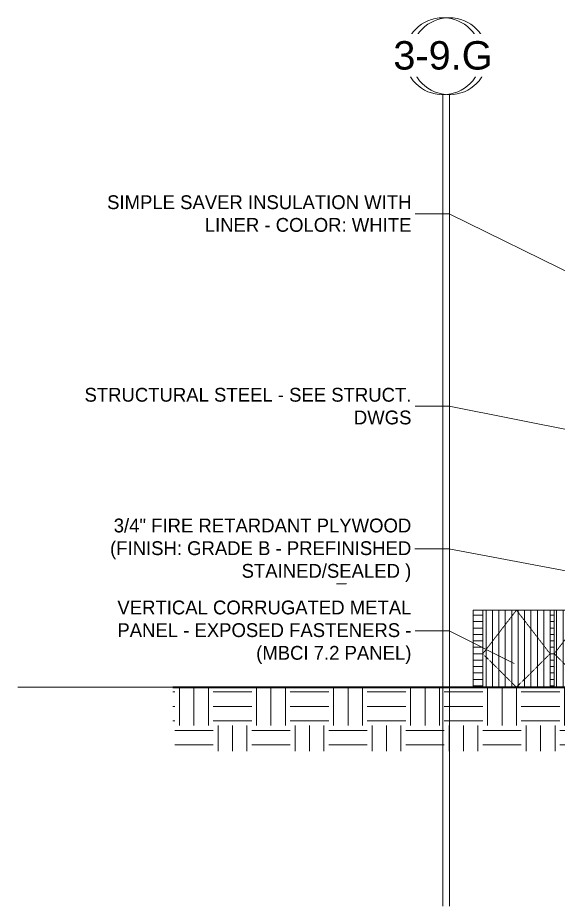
# Model space of a CAD drawing. Header units: inches. Extents: x 21408 to 98131, y -290 to 853.
# Drawn here: x 30743 to 31417, y -273 to 835 of the extents above; entities that cross this region are included whole.
import ezdxf

# ---------------------------------------------------------------- set-up
doc = ezdxf.new("R2010")
doc.units = ezdxf.units.IN
doc.header["$MEASUREMENT"] = 0
doc.linetypes.add('Dash 1_16_', pattern=[0.125, 0.0625, -0.0625])
doc.linetypes.add('Grid Line 1_2_', pattern=[0.875, 0.5, -0.125, 0.125, -0.125])
for name, color, linetype, lineweight in [('A-ANNO-IDEN', 131, 'Continuous', 9), ('A-DETL', 90, 'Continuous', 9), ('A-DOOR', 31, 'Continuous', 9), ('A-FLOR-LEVL', 51, 'Continuous', 9), ('A-WALL', 113, 'Continuous', 9), ('A-WALL-PATT', 111, 'Continuous', 25), ('C-TOPO', 7, 'Continuous', 9), ('S-GRID', 1, 'Continuous', 9), ('S-GRID-IDEN', 1, 'Continuous', 9)]:
    doc.layers.add(name, color=color, linetype=linetype, lineweight=lineweight)
doc.styles.add('Arial_1', font='arial.ttf', dxfattribs={"height": 35.407186})
doc.styles.add('Century Gothic', font='GOTHIC.TTF', dxfattribs={"height": 17.245342})
pattern_1 = [(180, (21214.803, 337.75), (-1e-15, -8), [])]

# ---------------------------------------------------------------- blocks, each defined once
blk = doc.blocks.new('dumpster door - one-1001559-Building Section - North_South looking East _ Fitness Center')
at = {"layer": 'A-DOOR'}
h = blk.add_hatch(dxfattribs=at)
h.set_pattern_fill('FP_40', color=256, style=0, pattern_type=2)
h.set_pattern_definition([(90, (21007.053, 0), (8, -5e-16), [])])
h.paths.add_polyline_path([(20941.1, 0), (21025.1, 0), (21025.1, 96), (20941.1, 96), (20941.1, 76.5)], flags=0)
at = {"layer": 'A-DOOR', "linetype": 'Dash 1_16_'}
for p, q in [((20941.1, 41.6), (20983.1, 96)), ((21025.1, 41.6), (20983.1, 96)), ((20983.1, 0), (20941.1, 41.6)), ((20983.1, 0), (21025.1, 41.6))]:
    blk.add_line(p, q, dxfattribs=at)
at = {"layer": 'A-DOOR'}
blk.add_line((21025.1, 96), (20941.1, 96), dxfattribs=at)
blk = doc.blocks.new('Grid - Grid Head - Circle-14747-Building Section - North_South looking East _ Fitness Center')
at = {"layer": 'S-GRID-IDEN'}
blk.add_circle((21143.8, 786.7), 48, dxfattribs=at)

msp = doc.modelspace()

# ---------------------------------------------------------------- hatches: boundary and pattern name
at = {"layer": 'A-WALL-PATT', "lineweight": 9}
h = msp.add_hatch(dxfattribs=at)
h.set_pattern_fill('FP_39', color=256, style=0, pattern_type=2)
h.set_pattern_definition(pattern_1)
h.paths.add_polyline_path([(31312.7, 0), (31312.7, 96), (31311.2, 96), (31311.2, 0)], flags=0)
h = msp.add_hatch(dxfattribs=at)
h.set_pattern_fill('FP_39', color=256, style=0, pattern_type=2)
h.set_pattern_definition(pattern_1)
h.paths.add_polyline_path([(31312.7, 0), (31322.9, 0), (31322.9, 96), (31312.7, 96), (31312.7, 76.5)], flags=0)
h.paths.add_polyline_path([(31495.9, 0), (31499.9, 0), (31499.9, 96), (31495.9, 96), (31495.9, 17.8)], flags=0)
h.paths.add_polyline_path([(31406.9, 0), (31411.9, 0), (31411.9, 96), (31406.9, 96), (31406.9, 1.2)], flags=0)
at = {"layer": 'C-TOPO'}
h = msp.add_hatch(dxfattribs=at)
h.set_pattern_fill('FP_30', color=256, style=0, pattern_type=2)
h.set_pattern_definition([(0, (22011.01, 102), (48, 48), [48, -48]), (0, (22011.01, 120), (48, 48), [48, -48]), (0, (22011.01, 138), (48, 48), [48, -48]), (90, (22017.01, 144), (-48, 48), [48, -48]), (90, (22035.01, 144), (-48, 48), [48, -48]), (90, (22053.01, 144), (-48, 48), [48, -48])])
h.paths.add_polyline_path([(31479.2, -79.8), (31506.8, -79.8), (31506.8, -48), (31501.2, -48), (31501.2, -36), (31504.2, -36), (31504.2, 0), (30936.9, 0), (30936.9, -79.8), (31449.1, -79.8)], flags=0)

# ---------------------------------------------------------------- linework, layer by layer
at = {"layer": 'A-ANNO-IDEN', "color": 153}
for p, q in [((31281.1, 590.3), (31234.1, 590.3)), ((31841.1, 313.9), (31281.1, 590.3)), ((31281.1, 350.3), (31234.1, 350.3)), ((31547.8, 297), (31281.1, 350.3)), ((31280.9, 172.6), (31233.9, 172.6)), ((31580.6, 116.1), (31280.9, 172.6)), ((31281.1, 70.4), (31234.1, 70.4)), ((31362, 29.6), (31281.1, 70.4))]:
    msp.add_line(p, q, dxfattribs=at)
at = {"layer": 'A-DETL'}
for p, q in [((31152, 139.2), (31140, 138.7)), ((31140, 138.7), (31152, 138.7)), ((31152, 138.7), (31152, 139.2)), ((31152.9, 129.2), (31140.9, 128.7)), ((31140.9, 128.7), (31152.9, 128.7)), ((31152.9, 128.7), (31152.9, 129.2))]:
    msp.add_line(p, q, dxfattribs=at)
at = {"layer": 'A-FLOR-LEVL', "linetype": 'Grid Line 1_2_'}
msp.add_line((30743.5, 0), (34108, 0), dxfattribs=at)
at = {"layer": 'A-WALL'}
for p, q in [((31311.2, 0), (31311.2, 96)), ((31322.9, 96), (31311.2, 96)), ((31322.9, 0), (31322.9, 96)), ((31406.9, 96), (31406.9, 0)), ((31411.9, 96), (31406.9, 96)), ((31411.9, 0), (31411.9, 96))]:
    msp.add_line(p, q, dxfattribs=at)
at = {"layer": 'C-TOPO', "lineweight": 35}
for p, q in [((30936.9, 0), (31247.5, 0)), ((31247.5, 0), (31281.8, 0)), ((31281.8, 0), (31407.4, 0)), ((31407.4, 0), (31449.1, 0))]:
    msp.add_line(p, q, dxfattribs=at)
at = {"layer": 'C-TOPO'}
for p, q in [((30936.9, 0), (31247.5, 0)), ((31247.5, 0), (31281.8, 0)), ((31407.4, 0), (31281.8, 0)), ((31407.4, 0), (31449.1, 0))]:
    msp.add_line(p, q, dxfattribs=at)
at = {"layer": 'S-GRID', "linetype": 'Grid Line 1_2_'}
for p, q in [((31273.4, -273.2), (31273.4, 738.7)), ((31281.4, -273.2), (31281.4, 738.7))]:
    msp.add_line(p, q, dxfattribs=at)

# ---------------------------------------------------------------- block references
at = {"layer": 'A-DOOR'}
for p in [(10381.9, 0), (10470.9, 0)]:
    msp.add_blockref('dumpster door - one-1001559-Building Section - North_South looking East _ Fitness Center', p, dxfattribs=at)
at = {"layer": 'S-GRID-IDEN'}
msp.add_blockref('Grid - Grid Head - Circle-14747-Building Section - North_South looking East _ Fitness Center', (10137.6, 0), dxfattribs=at)

# ---------------------------------------------------------------- next in the draw order: texts
at = {"layer": 'A-ANNO-IDEN', "char_height": 17.245, "attachment_point": 3, "line_spacing_factor": 0.984117, "style": 'Century Gothic', "bg_fill": 3, "box_fill_scale": 1.25, "bg_fill_color": 0, "bg_fill_transparency": 0}
for s, insert, width in [('SIMPLE SAVER INSULATION WITH\\PLINER - COLOR: WHITE', (31234.1, 613.3), 426.6), ('STRUCTURAL STEEL - SEE STRUCT.\\PDWGS', (31234.1, 373.2), 424.872), ('3/4" FIRE RETARDANT PLYWOOD\\P(FINISH: GRADE B - PREFINISHED\\PSTAINED/SEALED )', (31233.9, 210.2), 430.272), ('VERTICAL CORRUGATED METAL\\PPANEL - EXPOSED FASTENERS -\\P(MBCI 7.2 PANEL)', (31234.1, 108), 425.736)]:
    msp.add_mtext(s, dxfattribs=dict(at, insert=insert, width=width))
at = {"layer": 'S-GRID-IDEN', "insert": (31281.4, 805.5), "char_height": 35.41, "width": 85.104, "attachment_point": 2, "line_spacing_factor": 0.938532, "style": 'Arial_1', "bg_fill": 3, "box_fill_scale": 1.25, "bg_fill_color": 0, "bg_fill_transparency": 0}
msp.add_mtext('3-9', dxfattribs=at)

# ---------------------------------------------------------------- next in the draw order: block references
at = {"layer": 'S-GRID-IDEN'}
msp.add_blockref('Grid - Grid Head - Circle-14747-Building Section - North_South looking East _ Fitness Center', (10129.6, 0), dxfattribs=at)

# ---------------------------------------------------------------- next in the draw order: texts
at = {"layer": 'S-GRID-IDEN', "insert": (31273.4, 805.5), "char_height": 35.41, "width": 147.312, "attachment_point": 2, "line_spacing_factor": 0.938532, "style": 'Arial_1', "bg_fill": 3, "box_fill_scale": 1.25, "bg_fill_color": 0, "bg_fill_transparency": 0}
msp.add_mtext('3-9.G', dxfattribs=at)

doc.saveas('drawing.dxf')
